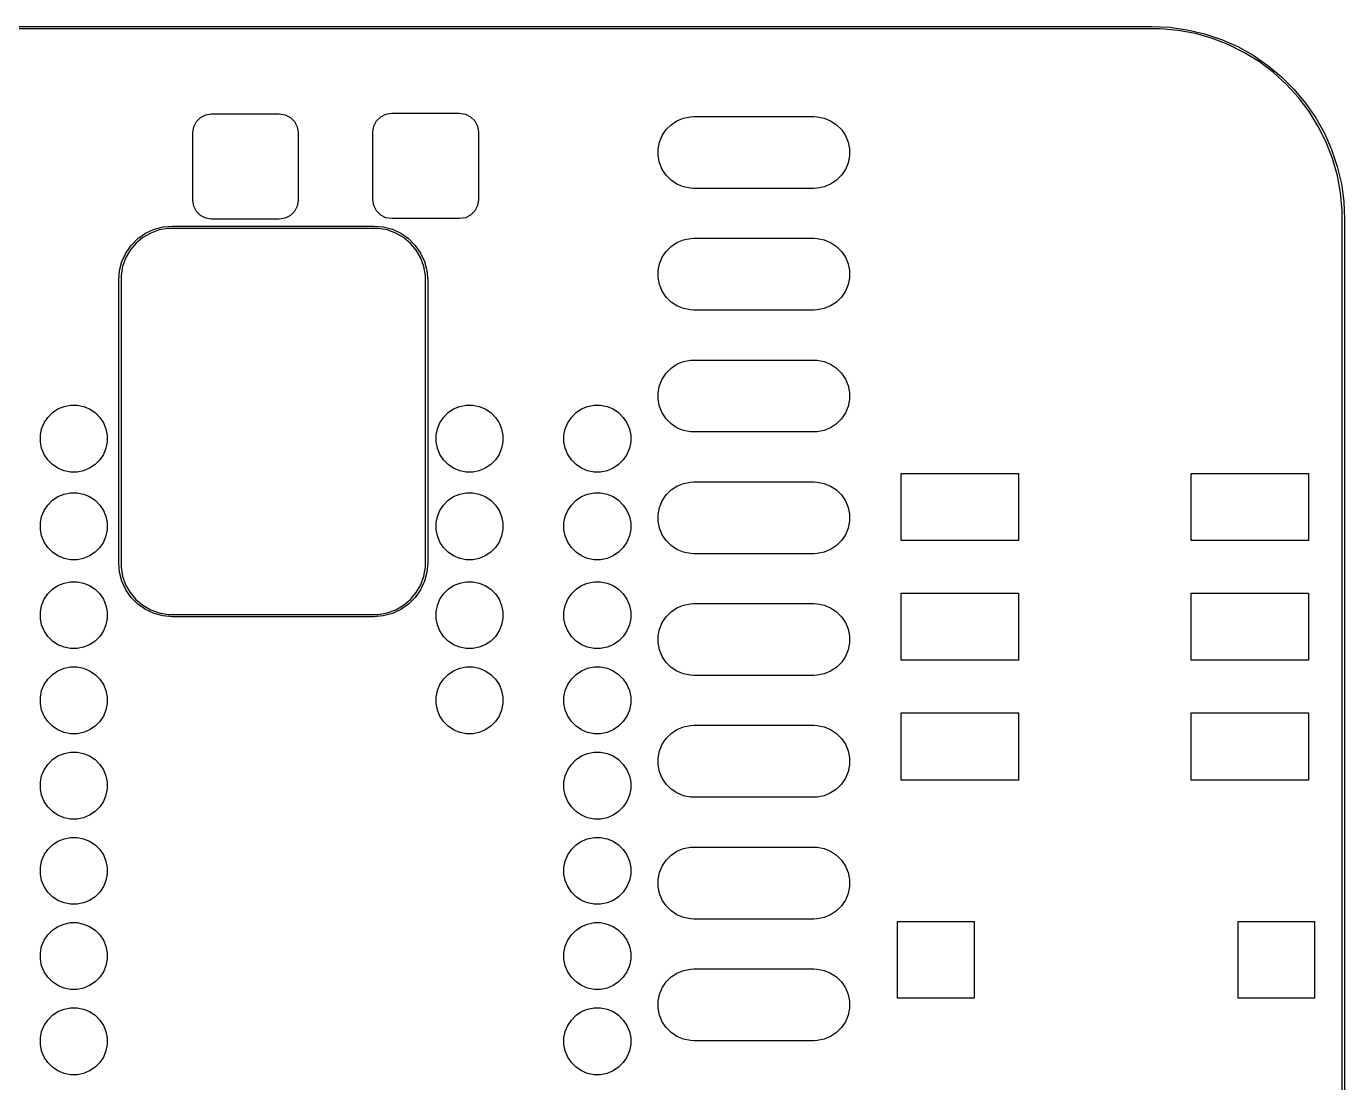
# Model space of a CAD drawing. Header units: inches. Extents: x 0.47 to 2.28, y -2.25 to -0.47.
# Drawn here: x 1.202 to 2.284, y -1.339 to -0.471 of the extents above; entities that cross this region are included whole.
import ezdxf

# ---------------------------------------------------------------- set-up
doc = ezdxf.new("R2010")
doc.units = ezdxf.units.IN
doc.header["$MEASUREMENT"] = 0
doc.layers.add('F.Paste', color=253, linetype='CONTINUOUS', true_color=0xb4a09a)

msp = doc.modelspace()

# ---------------------------------------------------------------- linework, layer by layer
at = {"layer": 'F.Paste', "linetype": 'CONTINUOUS'}
for p, q in [((0.6299, -0.4715), (2.126, -0.4715)), ((2.126, -0.4734), (0.6299, -0.4734)), ((2.126, -0.4715), (2.1406, -0.4721)), ((2.1332, -0.4734), (2.126, -0.4734)), ((2.1476, -0.4748), (2.1332, -0.4734)), ((2.1406, -0.4721), (2.1551, -0.4742)), ((2.1619, -0.4774), (2.1476, -0.4748)), ((2.1551, -0.4742), (2.1694, -0.4775)), ((2.1758, -0.4814), (2.1619, -0.4774)), ((2.1694, -0.4775), (2.1832, -0.4822)), ((2.1893, -0.4866), (2.1758, -0.4814)), ((2.1832, -0.4822), (2.1966, -0.4881)), ((2.2022, -0.4931), (2.1893, -0.4866)), ((2.1966, -0.4881), (2.2094, -0.4952)), ((2.2145, -0.5007), (2.2022, -0.4931)), ((2.2094, -0.4952), (2.2215, -0.5035)), ((2.2261, -0.5094), (2.2145, -0.5007)), ((2.2215, -0.5035), (2.2327, -0.5128)), ((2.2368, -0.5191), (2.2261, -0.5094)), ((2.2327, -0.5128), (2.2431, -0.5232)), ((2.2465, -0.5298), (2.2368, -0.5191)), ((2.2431, -0.5232), (2.2524, -0.5344)), ((2.2552, -0.5414), (2.2465, -0.5298)), ((2.2524, -0.5344), (2.2607, -0.5465)), ((1.3392, -0.5539), (1.3414, -0.5496)), ((1.3414, -0.5496), (1.3448, -0.5462)), ((1.3448, -0.5462), (1.3491, -0.544)), ((1.3491, -0.544), (1.3539, -0.5432)), ((1.3539, -0.5432), (1.4095, -0.5432)), ((1.4095, -0.5432), (1.4143, -0.544)), ((1.4143, -0.544), (1.4186, -0.5462)), ((1.4186, -0.5462), (1.4221, -0.5496)), ((1.4221, -0.5496), (1.4243, -0.5539)), ((1.4872, -0.5534), (1.4894, -0.5491)), ((1.4894, -0.5491), (1.4928, -0.5457)), ((1.4928, -0.5457), (1.4971, -0.5435)), ((1.4971, -0.5435), (1.5019, -0.5427)), ((1.5019, -0.5427), (1.5575, -0.5427)), ((1.5575, -0.5427), (1.5623, -0.5435)), ((1.5623, -0.5435), (1.5666, -0.5457)), ((1.5666, -0.5457), (1.5701, -0.5491)), ((1.5701, -0.5491), (1.5723, -0.5534)), ((1.7313, -0.5522), (1.7361, -0.549)), ((1.7361, -0.549), (1.7414, -0.5468)), ((1.7414, -0.5468), (1.7471, -0.5457)), ((1.7471, -0.5457), (1.75, -0.5455)), ((1.75, -0.5455), (1.8484, -0.5455)), ((1.8484, -0.5455), (1.8513, -0.5457)), ((1.8513, -0.5457), (1.857, -0.5468)), ((1.857, -0.5468), (1.8623, -0.549)), ((1.8623, -0.549), (1.8672, -0.5522)), ((2.2628, -0.5537), (2.2552, -0.5414)), ((2.2607, -0.5465), (2.2678, -0.5593)), ((1.3384, -0.5587), (1.3392, -0.5539)), ((1.3384, -0.6144), (1.3384, -0.5587)), ((1.4243, -0.5539), (1.425, -0.5587)), ((1.425, -0.5587), (1.425, -0.6144)), ((1.4864, -0.5582), (1.4872, -0.5534)), ((1.4864, -0.6139), (1.4864, -0.5582)), ((1.5723, -0.5534), (1.573, -0.5582)), ((1.573, -0.5582), (1.573, -0.6139)), ((1.7217, -0.5665), (1.724, -0.5611)), ((1.724, -0.5611), (1.7272, -0.5563)), ((1.7272, -0.5563), (1.7313, -0.5522)), ((1.8672, -0.5522), (1.8713, -0.5563)), ((1.8713, -0.5563), (1.8745, -0.5611)), ((1.8745, -0.5611), (1.8767, -0.5665)), ((2.2693, -0.5666), (2.2628, -0.5537)), ((2.2678, -0.5593), (2.2737, -0.5727)), ((1.7206, -0.5721), (1.7217, -0.5665)), ((1.7206, -0.5779), (1.7206, -0.5721)), ((1.8767, -0.5665), (1.8778, -0.5721)), ((1.8778, -0.5721), (1.8778, -0.5779)), ((2.2745, -0.5801), (2.2693, -0.5666)), ((2.2737, -0.5727), (2.2784, -0.5866)), ((1.7217, -0.5836), (1.7206, -0.5779)), ((1.724, -0.589), (1.7217, -0.5836)), ((1.8767, -0.5836), (1.8745, -0.589)), ((1.8778, -0.5779), (1.8767, -0.5836)), ((2.2785, -0.5941), (2.2745, -0.5801)), ((1.7272, -0.5938), (1.724, -0.589)), ((1.7313, -0.5979), (1.7272, -0.5938)), ((1.8713, -0.5938), (1.8672, -0.5979)), ((1.8745, -0.589), (1.8713, -0.5938)), ((2.2784, -0.5866), (2.2818, -0.6008)), ((2.2811, -0.6083), (2.2785, -0.5941)), ((1.7361, -0.6011), (1.7313, -0.5979)), ((1.7414, -0.6033), (1.7361, -0.6011)), ((1.7471, -0.6044), (1.7414, -0.6033)), ((1.75, -0.6046), (1.7471, -0.6044)), ((1.8484, -0.6046), (1.75, -0.6046)), ((1.8513, -0.6044), (1.8484, -0.6046)), ((1.857, -0.6033), (1.8513, -0.6044)), ((1.8623, -0.6011), (1.857, -0.6033)), ((1.8672, -0.5979), (1.8623, -0.6011)), ((2.2818, -0.6008), (2.2838, -0.6153)), ((1.3392, -0.6192), (1.3384, -0.6144)), ((1.425, -0.6144), (1.4243, -0.6192)), ((1.4872, -0.6187), (1.4864, -0.6139)), ((1.573, -0.6139), (1.5723, -0.6187)), ((2.2825, -0.6227), (2.2811, -0.6083)), ((2.2838, -0.6153), (2.2844, -0.6299)), ((1.3414, -0.6235), (1.3392, -0.6192)), ((1.3448, -0.6269), (1.3414, -0.6235)), ((1.3491, -0.6291), (1.3448, -0.6269)), ((1.4186, -0.6269), (1.4143, -0.6291)), ((1.4221, -0.6235), (1.4186, -0.6269)), ((1.4243, -0.6192), (1.4221, -0.6235)), ((1.4894, -0.623), (1.4872, -0.6187)), ((1.4928, -0.6264), (1.4894, -0.623)), ((1.4971, -0.6286), (1.4928, -0.6264)), ((1.5666, -0.6264), (1.5623, -0.6286)), ((1.5701, -0.623), (1.5666, -0.6264)), ((1.5723, -0.6187), (1.5701, -0.623)), ((2.2825, -0.6299), (2.2825, -0.6227)), ((1.2997, -0.6414), (1.3067, -0.6381)), ((1.3109, -0.6387), (1.3039, -0.6413)), ((1.3067, -0.6381), (1.3142, -0.6361)), ((1.3181, -0.6374), (1.3109, -0.6387)), ((1.3142, -0.6361), (1.3219, -0.6355)), ((1.3219, -0.6374), (1.3181, -0.6374)), ((1.3219, -0.6355), (1.4872, -0.6355)), ((1.4872, -0.6374), (1.3219, -0.6374)), ((1.3539, -0.6298), (1.3491, -0.6291)), ((1.4095, -0.6298), (1.3539, -0.6298)), ((1.4143, -0.6291), (1.4095, -0.6298)), ((1.4872, -0.6355), (1.4949, -0.6361)), ((1.4909, -0.6374), (1.4872, -0.6374)), ((1.4982, -0.6387), (1.4909, -0.6374)), ((1.4949, -0.6361), (1.5024, -0.6381)), ((1.5019, -0.6293), (1.4971, -0.6286)), ((1.5052, -0.6413), (1.4982, -0.6387)), ((1.5575, -0.6293), (1.5019, -0.6293)), ((1.5024, -0.6381), (1.5094, -0.6414)), ((1.5623, -0.6286), (1.5575, -0.6293)), ((2.2825, -2.0866), (2.2825, -0.6299)), ((2.2844, -0.6299), (2.2844, -2.0866)), ((1.2879, -0.6513), (1.2934, -0.6458)), ((1.2975, -0.645), (1.2918, -0.6497)), ((1.2934, -0.6458), (1.2997, -0.6414)), ((1.3039, -0.6413), (1.2975, -0.645)), ((1.5116, -0.645), (1.5052, -0.6413)), ((1.5094, -0.6414), (1.5157, -0.6458)), ((1.5172, -0.6497), (1.5116, -0.645)), ((1.5157, -0.6458), (1.5211, -0.6513)), ((1.7313, -0.6522), (1.7361, -0.649)), ((1.7361, -0.649), (1.7414, -0.6468)), ((1.7414, -0.6468), (1.7471, -0.6457)), ((1.7471, -0.6457), (1.75, -0.6455)), ((1.75, -0.6455), (1.8484, -0.6455)), ((1.8484, -0.6455), (1.8513, -0.6457)), ((1.8513, -0.6457), (1.857, -0.6468)), ((1.857, -0.6468), (1.8623, -0.649)), ((1.8623, -0.649), (1.8672, -0.6522)), ((1.2802, -0.6646), (1.2835, -0.6576)), ((1.287, -0.6554), (1.2833, -0.6618)), ((1.2835, -0.6576), (1.2879, -0.6513)), ((1.2918, -0.6497), (1.287, -0.6554)), ((1.522, -0.6554), (1.5172, -0.6497)), ((1.5211, -0.6513), (1.5256, -0.6576)), ((1.5257, -0.6618), (1.522, -0.6554)), ((1.5256, -0.6576), (1.5288, -0.6646)), ((1.724, -0.6611), (1.7272, -0.6563)), ((1.7272, -0.6563), (1.7313, -0.6522)), ((1.8672, -0.6522), (1.8713, -0.6563)), ((1.8713, -0.6563), (1.8745, -0.6611)), ((1.2782, -0.6721), (1.2802, -0.6646)), ((1.2808, -0.6688), (1.2795, -0.6761)), ((1.2833, -0.6618), (1.2808, -0.6688)), ((1.5282, -0.6688), (1.5257, -0.6618)), ((1.5295, -0.6761), (1.5282, -0.6688)), ((1.5288, -0.6646), (1.5308, -0.6721)), ((1.7206, -0.6721), (1.7217, -0.6665)), ((1.7217, -0.6665), (1.724, -0.6611)), ((1.8745, -0.6611), (1.8767, -0.6665)), ((1.8767, -0.6665), (1.8778, -0.6721)), ((1.2776, -0.6798), (1.2782, -0.6721)), ((1.2776, -0.912), (1.2776, -0.6798)), ((1.2795, -0.6761), (1.2795, -0.6798)), ((1.2795, -0.6798), (1.2795, -0.912)), ((1.5295, -0.6798), (1.5295, -0.6761)), ((1.5295, -0.912), (1.5295, -0.6798)), ((1.5308, -0.6721), (1.5315, -0.6798)), ((1.5315, -0.6798), (1.5315, -0.912)), ((1.7206, -0.6779), (1.7206, -0.6721)), ((1.7217, -0.6836), (1.7206, -0.6779)), ((1.8778, -0.6779), (1.8767, -0.6836)), ((1.8778, -0.6721), (1.8778, -0.6779)), ((1.724, -0.689), (1.7217, -0.6836)), ((1.7272, -0.6938), (1.724, -0.689)), ((1.8745, -0.689), (1.8713, -0.6938)), ((1.8767, -0.6836), (1.8745, -0.689)), ((1.7313, -0.6979), (1.7272, -0.6938)), ((1.7361, -0.7011), (1.7313, -0.6979)), ((1.7414, -0.7033), (1.7361, -0.7011)), ((1.7471, -0.7044), (1.7414, -0.7033)), ((1.857, -0.7033), (1.8513, -0.7044)), ((1.8623, -0.7011), (1.857, -0.7033)), ((1.8672, -0.6979), (1.8623, -0.7011)), ((1.8713, -0.6938), (1.8672, -0.6979)), ((1.75, -0.7046), (1.7471, -0.7044)), ((1.8484, -0.7046), (1.75, -0.7046)), ((1.8513, -0.7044), (1.8484, -0.7046)), ((1.7361, -0.749), (1.7414, -0.7468)), ((1.7414, -0.7468), (1.7471, -0.7457)), ((1.7471, -0.7457), (1.75, -0.7455)), ((1.75, -0.7455), (1.8484, -0.7455)), ((1.8484, -0.7455), (1.8513, -0.7457)), ((1.8513, -0.7457), (1.857, -0.7468)), ((1.857, -0.7468), (1.8623, -0.749)), ((1.724, -0.7611), (1.7272, -0.7563)), ((1.7272, -0.7563), (1.7313, -0.7522)), ((1.7313, -0.7522), (1.7361, -0.749)), ((1.8623, -0.749), (1.8672, -0.7522)), ((1.8672, -0.7522), (1.8713, -0.7563)), ((1.8713, -0.7563), (1.8745, -0.7611)), ((1.7206, -0.7721), (1.7217, -0.7665)), ((1.7217, -0.7665), (1.724, -0.7611)), ((1.8745, -0.7611), (1.8767, -0.7665)), ((1.8767, -0.7665), (1.8778, -0.7721)), ((1.7206, -0.7779), (1.7206, -0.7721)), ((1.7217, -0.7836), (1.7206, -0.7779)), ((1.8778, -0.7779), (1.8767, -0.7836)), ((1.8778, -0.7721), (1.8778, -0.7779)), ((1.2194, -0.7926), (1.2232, -0.7887)), ((1.2232, -0.7887), (1.2277, -0.7857)), ((1.2277, -0.7857), (1.2327, -0.7837)), ((1.2327, -0.7837), (1.238, -0.7826)), ((1.238, -0.7826), (1.2434, -0.7826)), ((1.2434, -0.7826), (1.2487, -0.7837)), ((1.2487, -0.7837), (1.2537, -0.7857)), ((1.2537, -0.7857), (1.2582, -0.7887)), ((1.2582, -0.7887), (1.262, -0.7926)), ((1.5444, -0.7926), (1.5482, -0.7887)), ((1.5482, -0.7887), (1.5527, -0.7857)), ((1.5527, -0.7857), (1.5577, -0.7837)), ((1.5577, -0.7837), (1.563, -0.7826)), ((1.563, -0.7826), (1.5684, -0.7826)), ((1.5684, -0.7826), (1.5737, -0.7837)), ((1.5737, -0.7837), (1.5787, -0.7857)), ((1.5787, -0.7857), (1.5832, -0.7887)), ((1.5832, -0.7887), (1.587, -0.7926)), ((1.6494, -0.7926), (1.6532, -0.7887)), ((1.6532, -0.7887), (1.6577, -0.7857)), ((1.6577, -0.7857), (1.6627, -0.7837)), ((1.6627, -0.7837), (1.668, -0.7826)), ((1.668, -0.7826), (1.6734, -0.7826)), ((1.6734, -0.7826), (1.6787, -0.7837)), ((1.6787, -0.7837), (1.6837, -0.7857)), ((1.6837, -0.7857), (1.6882, -0.7887)), ((1.6882, -0.7887), (1.692, -0.7926)), ((1.724, -0.789), (1.7217, -0.7836)), ((1.7272, -0.7938), (1.724, -0.789)), ((1.8745, -0.789), (1.8713, -0.7938)), ((1.8767, -0.7836), (1.8745, -0.789)), ((1.2143, -0.802), (1.2164, -0.797)), ((1.2164, -0.797), (1.2194, -0.7926)), ((1.262, -0.7926), (1.265, -0.797)), ((1.265, -0.797), (1.2671, -0.802)), ((1.5393, -0.802), (1.5414, -0.797)), ((1.5414, -0.797), (1.5444, -0.7926)), ((1.587, -0.7926), (1.59, -0.797)), ((1.59, -0.797), (1.5921, -0.802)), ((1.6443, -0.802), (1.6464, -0.797)), ((1.6464, -0.797), (1.6494, -0.7926)), ((1.692, -0.7926), (1.695, -0.797)), ((1.695, -0.797), (1.6971, -0.802)), ((1.7313, -0.7979), (1.7272, -0.7938)), ((1.7361, -0.8011), (1.7313, -0.7979)), ((1.7414, -0.8033), (1.7361, -0.8011)), ((1.8623, -0.8011), (1.857, -0.8033)), ((1.8672, -0.7979), (1.8623, -0.8011)), ((1.8713, -0.7938), (1.8672, -0.7979)), ((1.2133, -0.8073), (1.2143, -0.802)), ((1.2133, -0.8127), (1.2133, -0.8073)), ((1.2671, -0.802), (1.2681, -0.8073)), ((1.2681, -0.8073), (1.2681, -0.8127)), ((1.5383, -0.8073), (1.5393, -0.802)), ((1.5383, -0.8127), (1.5383, -0.8073)), ((1.5921, -0.802), (1.5931, -0.8073)), ((1.5931, -0.8073), (1.5931, -0.8127)), ((1.6433, -0.8073), (1.6443, -0.802)), ((1.6433, -0.8127), (1.6433, -0.8073)), ((1.6971, -0.802), (1.6981, -0.8073)), ((1.6981, -0.8073), (1.6981, -0.8127)), ((1.7471, -0.8044), (1.7414, -0.8033)), ((1.75, -0.8046), (1.7471, -0.8044)), ((1.8484, -0.8046), (1.75, -0.8046)), ((1.8513, -0.8044), (1.8484, -0.8046)), ((1.857, -0.8033), (1.8513, -0.8044)), ((1.2143, -0.818), (1.2133, -0.8127)), ((1.2164, -0.823), (1.2143, -0.818)), ((1.2671, -0.818), (1.265, -0.823)), ((1.2681, -0.8127), (1.2671, -0.818)), ((1.5393, -0.818), (1.5383, -0.8127)), ((1.5414, -0.823), (1.5393, -0.818)), ((1.5921, -0.818), (1.59, -0.823)), ((1.5931, -0.8127), (1.5921, -0.818)), ((1.6443, -0.818), (1.6433, -0.8127)), ((1.6464, -0.823), (1.6443, -0.818)), ((1.6971, -0.818), (1.695, -0.823)), ((1.6981, -0.8127), (1.6971, -0.818)), ((1.2194, -0.8275), (1.2164, -0.823)), ((1.2232, -0.8313), (1.2194, -0.8275)), ((1.2277, -0.8343), (1.2232, -0.8313)), ((1.2582, -0.8313), (1.2537, -0.8343)), ((1.262, -0.8275), (1.2582, -0.8313)), ((1.265, -0.823), (1.262, -0.8275)), ((1.5444, -0.8275), (1.5414, -0.823)), ((1.5482, -0.8313), (1.5444, -0.8275)), ((1.5527, -0.8343), (1.5482, -0.8313)), ((1.5832, -0.8313), (1.5787, -0.8343)), ((1.587, -0.8275), (1.5832, -0.8313)), ((1.59, -0.823), (1.587, -0.8275)), ((1.6494, -0.8275), (1.6464, -0.823)), ((1.6532, -0.8313), (1.6494, -0.8275)), ((1.6577, -0.8343), (1.6532, -0.8313)), ((1.6882, -0.8313), (1.6837, -0.8343)), ((1.692, -0.8275), (1.6882, -0.8313)), ((1.695, -0.823), (1.692, -0.8275)), ((1.2327, -0.8364), (1.2277, -0.8343)), ((1.238, -0.8375), (1.2327, -0.8364)), ((1.2434, -0.8375), (1.238, -0.8375)), ((1.2487, -0.8364), (1.2434, -0.8375)), ((1.2537, -0.8343), (1.2487, -0.8364)), ((1.5577, -0.8364), (1.5527, -0.8343)), ((1.563, -0.8375), (1.5577, -0.8364)), ((1.5684, -0.8375), (1.563, -0.8375)), ((1.5737, -0.8364), (1.5684, -0.8375)), ((1.5787, -0.8343), (1.5737, -0.8364)), ((1.6627, -0.8364), (1.6577, -0.8343)), ((1.668, -0.8375), (1.6627, -0.8364)), ((1.6734, -0.8375), (1.668, -0.8375)), ((1.6787, -0.8364), (1.6734, -0.8375)), ((1.6837, -0.8343), (1.6787, -0.8364)), ((1.9203, -0.8937), (1.9203, -0.8386)), ((1.9203, -0.8386), (2.0167, -0.8386)), ((2.0167, -0.8386), (2.0167, -0.8937)), ((2.1585, -0.8937), (2.1585, -0.8386)), ((2.1585, -0.8386), (2.2549, -0.8386)), ((2.2549, -0.8386), (2.2549, -0.8937)), ((1.2327, -0.8557), (1.238, -0.8546)), ((1.238, -0.8546), (1.2434, -0.8546)), ((1.2434, -0.8546), (1.2487, -0.8557)), ((1.5577, -0.8557), (1.563, -0.8546)), ((1.563, -0.8546), (1.5684, -0.8546)), ((1.5684, -0.8546), (1.5737, -0.8557)), ((1.6627, -0.8557), (1.668, -0.8546)), ((1.668, -0.8546), (1.6734, -0.8546)), ((1.6734, -0.8546), (1.6787, -0.8557)), ((1.7272, -0.8563), (1.7313, -0.8522)), ((1.7313, -0.8522), (1.7361, -0.849)), ((1.7361, -0.849), (1.7414, -0.8468)), ((1.7414, -0.8468), (1.7471, -0.8457)), ((1.7471, -0.8457), (1.75, -0.8455)), ((1.75, -0.8455), (1.8484, -0.8455)), ((1.8484, -0.8455), (1.8513, -0.8457)), ((1.8513, -0.8457), (1.857, -0.8468)), ((1.857, -0.8468), (1.8623, -0.849)), ((1.8623, -0.849), (1.8672, -0.8522)), ((1.8672, -0.8522), (1.8713, -0.8563)), ((1.2164, -0.869), (1.2194, -0.8646)), ((1.2194, -0.8646), (1.2232, -0.8607)), ((1.2232, -0.8607), (1.2277, -0.8577)), ((1.2277, -0.8577), (1.2327, -0.8557)), ((1.2487, -0.8557), (1.2537, -0.8577)), ((1.2537, -0.8577), (1.2582, -0.8607)), ((1.2582, -0.8607), (1.262, -0.8646)), ((1.262, -0.8646), (1.265, -0.869)), ((1.5414, -0.869), (1.5444, -0.8646)), ((1.5444, -0.8646), (1.5482, -0.8607)), ((1.5482, -0.8607), (1.5527, -0.8577)), ((1.5527, -0.8577), (1.5577, -0.8557)), ((1.5737, -0.8557), (1.5787, -0.8577)), ((1.5787, -0.8577), (1.5832, -0.8607)), ((1.5832, -0.8607), (1.587, -0.8646)), ((1.587, -0.8646), (1.59, -0.869)), ((1.6464, -0.869), (1.6494, -0.8646)), ((1.6494, -0.8646), (1.6532, -0.8607)), ((1.6532, -0.8607), (1.6577, -0.8577)), ((1.6577, -0.8577), (1.6627, -0.8557)), ((1.6787, -0.8557), (1.6837, -0.8577)), ((1.6837, -0.8577), (1.6882, -0.8607)), ((1.6882, -0.8607), (1.692, -0.8646)), ((1.692, -0.8646), (1.695, -0.869)), ((1.7217, -0.8665), (1.724, -0.8611)), ((1.724, -0.8611), (1.7272, -0.8563)), ((1.8713, -0.8563), (1.8745, -0.8611)), ((1.8745, -0.8611), (1.8767, -0.8665)), ((1.2133, -0.8793), (1.2143, -0.874)), ((1.2143, -0.874), (1.2164, -0.869)), ((1.265, -0.869), (1.2671, -0.874)), ((1.2671, -0.874), (1.2681, -0.8793)), ((1.5383, -0.8793), (1.5393, -0.874)), ((1.5393, -0.874), (1.5414, -0.869)), ((1.59, -0.869), (1.5921, -0.874)), ((1.5921, -0.874), (1.5931, -0.8793)), ((1.6433, -0.8793), (1.6443, -0.874)), ((1.6443, -0.874), (1.6464, -0.869)), ((1.695, -0.869), (1.6971, -0.874)), ((1.6971, -0.874), (1.6981, -0.8793)), ((1.7206, -0.8721), (1.7217, -0.8665)), ((1.7206, -0.8779), (1.7206, -0.8721)), ((1.8767, -0.8665), (1.8778, -0.8721)), ((1.8778, -0.8721), (1.8778, -0.8779)), ((1.2133, -0.8847), (1.2133, -0.8793)), ((1.2143, -0.89), (1.2133, -0.8847)), ((1.2681, -0.8847), (1.2671, -0.89)), ((1.2681, -0.8793), (1.2681, -0.8847)), ((1.5383, -0.8847), (1.5383, -0.8793)), ((1.5393, -0.89), (1.5383, -0.8847)), ((1.5931, -0.8847), (1.5921, -0.89)), ((1.5931, -0.8793), (1.5931, -0.8847)), ((1.6433, -0.8847), (1.6433, -0.8793)), ((1.6443, -0.89), (1.6433, -0.8847)), ((1.6981, -0.8847), (1.6971, -0.89)), ((1.6981, -0.8793), (1.6981, -0.8847)), ((1.7217, -0.8836), (1.7206, -0.8779)), ((1.724, -0.889), (1.7217, -0.8836)), ((1.8767, -0.8836), (1.8745, -0.889)), ((1.8778, -0.8779), (1.8767, -0.8836)), ((1.2164, -0.895), (1.2143, -0.89)), ((1.2194, -0.8995), (1.2164, -0.895)), ((1.265, -0.895), (1.262, -0.8995)), ((1.2671, -0.89), (1.265, -0.895)), ((1.5414, -0.895), (1.5393, -0.89)), ((1.5444, -0.8995), (1.5414, -0.895)), ((1.59, -0.895), (1.587, -0.8995)), ((1.5921, -0.89), (1.59, -0.895)), ((1.6464, -0.895), (1.6443, -0.89)), ((1.6494, -0.8995), (1.6464, -0.895)), ((1.695, -0.895), (1.692, -0.8995)), ((1.6971, -0.89), (1.695, -0.895)), ((1.7272, -0.8938), (1.724, -0.889)), ((1.7313, -0.8979), (1.7272, -0.8938)), ((1.7361, -0.9011), (1.7313, -0.8979)), ((1.8672, -0.8979), (1.8623, -0.9011)), ((1.8713, -0.8938), (1.8672, -0.8979)), ((1.8745, -0.889), (1.8713, -0.8938)), ((2.0167, -0.8937), (1.9203, -0.8937)), ((2.2549, -0.8937), (2.1585, -0.8937)), ((1.2232, -0.9033), (1.2194, -0.8995)), ((1.2277, -0.9063), (1.2232, -0.9033)), ((1.2327, -0.9084), (1.2277, -0.9063)), ((1.238, -0.9095), (1.2327, -0.9084)), ((1.2487, -0.9084), (1.2434, -0.9095)), ((1.2537, -0.9063), (1.2487, -0.9084)), ((1.2582, -0.9033), (1.2537, -0.9063)), ((1.262, -0.8995), (1.2582, -0.9033)), ((1.5482, -0.9033), (1.5444, -0.8995)), ((1.5527, -0.9063), (1.5482, -0.9033)), ((1.5577, -0.9084), (1.5527, -0.9063)), ((1.563, -0.9095), (1.5577, -0.9084)), ((1.5737, -0.9084), (1.5684, -0.9095)), ((1.5787, -0.9063), (1.5737, -0.9084)), ((1.5832, -0.9033), (1.5787, -0.9063)), ((1.587, -0.8995), (1.5832, -0.9033)), ((1.6532, -0.9033), (1.6494, -0.8995)), ((1.6577, -0.9063), (1.6532, -0.9033)), ((1.6627, -0.9084), (1.6577, -0.9063)), ((1.668, -0.9095), (1.6627, -0.9084)), ((1.6787, -0.9084), (1.6734, -0.9095)), ((1.6837, -0.9063), (1.6787, -0.9084)), ((1.6882, -0.9033), (1.6837, -0.9063)), ((1.692, -0.8995), (1.6882, -0.9033)), ((1.7414, -0.9033), (1.7361, -0.9011)), ((1.7471, -0.9044), (1.7414, -0.9033)), ((1.75, -0.9046), (1.7471, -0.9044)), ((1.8484, -0.9046), (1.75, -0.9046)), ((1.8513, -0.9044), (1.8484, -0.9046)), ((1.857, -0.9033), (1.8513, -0.9044)), ((1.8623, -0.9011), (1.857, -0.9033)), ((1.2434, -0.9095), (1.238, -0.9095)), ((1.2782, -0.9197), (1.2776, -0.912)), ((1.2802, -0.9272), (1.2782, -0.9197)), ((1.2795, -0.912), (1.2795, -0.9157)), ((1.2795, -0.9157), (1.2808, -0.923)), ((1.5282, -0.923), (1.5295, -0.9157)), ((1.5308, -0.9197), (1.5288, -0.9272)), ((1.5295, -0.9157), (1.5295, -0.912)), ((1.5315, -0.912), (1.5308, -0.9197)), ((1.5684, -0.9095), (1.563, -0.9095)), ((1.6734, -0.9095), (1.668, -0.9095)), ((1.2232, -0.9337), (1.2277, -0.9307)), ((1.2277, -0.9307), (1.2327, -0.9287)), ((1.2327, -0.9287), (1.238, -0.9276)), ((1.238, -0.9276), (1.2434, -0.9276)), ((1.2434, -0.9276), (1.2487, -0.9287)), ((1.2487, -0.9287), (1.2537, -0.9307)), ((1.2537, -0.9307), (1.2582, -0.9337)), ((1.2835, -0.9342), (1.2802, -0.9272)), ((1.2808, -0.923), (1.2833, -0.93)), ((1.2833, -0.93), (1.287, -0.9364)), ((1.522, -0.9364), (1.5257, -0.93)), ((1.5288, -0.9272), (1.5256, -0.9342)), ((1.5257, -0.93), (1.5282, -0.923)), ((1.5482, -0.9337), (1.5527, -0.9307)), ((1.5527, -0.9307), (1.5577, -0.9287)), ((1.5577, -0.9287), (1.563, -0.9276)), ((1.563, -0.9276), (1.5684, -0.9276)), ((1.5684, -0.9276), (1.5737, -0.9287)), ((1.5737, -0.9287), (1.5787, -0.9307)), ((1.5787, -0.9307), (1.5832, -0.9337)), ((1.6532, -0.9337), (1.6577, -0.9307)), ((1.6577, -0.9307), (1.6627, -0.9287)), ((1.6627, -0.9287), (1.668, -0.9276)), ((1.668, -0.9276), (1.6734, -0.9276)), ((1.6734, -0.9276), (1.6787, -0.9287)), ((1.6787, -0.9287), (1.6837, -0.9307)), ((1.6837, -0.9307), (1.6882, -0.9337)), ((1.2164, -0.942), (1.2194, -0.9376)), ((1.2194, -0.9376), (1.2232, -0.9337)), ((1.2582, -0.9337), (1.262, -0.9376)), ((1.262, -0.9376), (1.265, -0.942)), ((1.2879, -0.9405), (1.2835, -0.9342)), ((1.287, -0.9364), (1.2918, -0.9421)), ((1.2934, -0.946), (1.2879, -0.9405)), ((1.5211, -0.9405), (1.5157, -0.946)), ((1.5172, -0.9421), (1.522, -0.9364)), ((1.5256, -0.9342), (1.5211, -0.9405)), ((1.5414, -0.942), (1.5444, -0.9376)), ((1.5444, -0.9376), (1.5482, -0.9337)), ((1.5832, -0.9337), (1.587, -0.9376)), ((1.587, -0.9376), (1.59, -0.942)), ((1.6464, -0.942), (1.6494, -0.9376)), ((1.6494, -0.9376), (1.6532, -0.9337)), ((1.6882, -0.9337), (1.692, -0.9376)), ((1.692, -0.9376), (1.695, -0.942)), ((1.9203, -0.9921), (1.9203, -0.937)), ((1.9203, -0.937), (2.0167, -0.937)), ((2.0167, -0.937), (2.0167, -0.9921)), ((2.1585, -0.9921), (2.1585, -0.937)), ((2.1585, -0.937), (2.2549, -0.937)), ((2.2549, -0.937), (2.2549, -0.9921)), ((1.2133, -0.9523), (1.2143, -0.947)), ((1.2133, -0.9577), (1.2133, -0.9523)), ((1.2143, -0.947), (1.2164, -0.942)), ((1.265, -0.942), (1.2671, -0.947)), ((1.2671, -0.947), (1.2681, -0.9523)), ((1.2681, -0.9523), (1.2681, -0.9577)), ((1.2918, -0.9421), (1.2975, -0.9468)), ((1.2997, -0.9504), (1.2934, -0.946)), ((1.2975, -0.9468), (1.3039, -0.9506)), ((1.3067, -0.9537), (1.2997, -0.9504)), ((1.3039, -0.9506), (1.3109, -0.9531)), ((1.4982, -0.9531), (1.5052, -0.9506)), ((1.5094, -0.9504), (1.5024, -0.9537)), ((1.5052, -0.9506), (1.5116, -0.9468)), ((1.5157, -0.946), (1.5094, -0.9504)), ((1.5116, -0.9468), (1.5172, -0.9421)), ((1.5383, -0.9523), (1.5393, -0.947)), ((1.5383, -0.9577), (1.5383, -0.9523)), ((1.5393, -0.947), (1.5414, -0.942)), ((1.59, -0.942), (1.5921, -0.947)), ((1.5921, -0.947), (1.5931, -0.9523)), ((1.5931, -0.9523), (1.5931, -0.9577)), ((1.6433, -0.9523), (1.6443, -0.947)), ((1.6433, -0.9577), (1.6433, -0.9523)), ((1.6443, -0.947), (1.6464, -0.942)), ((1.695, -0.942), (1.6971, -0.947)), ((1.6971, -0.947), (1.6981, -0.9523)), ((1.6981, -0.9523), (1.6981, -0.9577)), ((1.7272, -0.9563), (1.7313, -0.9522)), ((1.7313, -0.9522), (1.7361, -0.949)), ((1.7361, -0.949), (1.7414, -0.9468)), ((1.7414, -0.9468), (1.7471, -0.9457)), ((1.7471, -0.9457), (1.75, -0.9455)), ((1.75, -0.9455), (1.8484, -0.9455)), ((1.8484, -0.9455), (1.8513, -0.9457)), ((1.8513, -0.9457), (1.857, -0.9468)), ((1.857, -0.9468), (1.8623, -0.949)), ((1.8623, -0.949), (1.8672, -0.9522)), ((1.8672, -0.9522), (1.8713, -0.9563)), ((1.2143, -0.963), (1.2133, -0.9577)), ((1.2164, -0.968), (1.2143, -0.963)), ((1.2671, -0.963), (1.265, -0.968)), ((1.2681, -0.9577), (1.2671, -0.963)), ((1.3142, -0.9557), (1.3067, -0.9537)), ((1.3109, -0.9531), (1.3181, -0.9544)), ((1.3219, -0.9563), (1.3142, -0.9557)), ((1.3181, -0.9544), (1.3219, -0.9544)), ((1.3219, -0.9544), (1.4872, -0.9544)), ((1.4872, -0.9563), (1.3219, -0.9563)), ((1.4872, -0.9544), (1.4909, -0.9544)), ((1.4949, -0.9557), (1.4872, -0.9563)), ((1.4909, -0.9544), (1.4982, -0.9531)), ((1.5024, -0.9537), (1.4949, -0.9557)), ((1.5393, -0.963), (1.5383, -0.9577)), ((1.5414, -0.968), (1.5393, -0.963)), ((1.5921, -0.963), (1.59, -0.968)), ((1.5931, -0.9577), (1.5921, -0.963)), ((1.6443, -0.963), (1.6433, -0.9577)), ((1.6464, -0.968), (1.6443, -0.963)), ((1.6971, -0.963), (1.695, -0.968)), ((1.6981, -0.9577), (1.6971, -0.963)), ((1.7217, -0.9665), (1.724, -0.9611)), ((1.724, -0.9611), (1.7272, -0.9563)), ((1.8713, -0.9563), (1.8745, -0.9611)), ((1.8745, -0.9611), (1.8767, -0.9665)), ((1.2194, -0.9725), (1.2164, -0.968)), ((1.2232, -0.9763), (1.2194, -0.9725)), ((1.262, -0.9725), (1.2582, -0.9763)), ((1.265, -0.968), (1.262, -0.9725)), ((1.5444, -0.9725), (1.5414, -0.968)), ((1.5482, -0.9763), (1.5444, -0.9725)), ((1.587, -0.9725), (1.5832, -0.9763)), ((1.59, -0.968), (1.587, -0.9725)), ((1.6494, -0.9725), (1.6464, -0.968)), ((1.6532, -0.9763), (1.6494, -0.9725)), ((1.692, -0.9725), (1.6882, -0.9763)), ((1.695, -0.968), (1.692, -0.9725)), ((1.7206, -0.9721), (1.7217, -0.9665)), ((1.7206, -0.9779), (1.7206, -0.9721)), ((1.8767, -0.9665), (1.8778, -0.9721)), ((1.8778, -0.9721), (1.8778, -0.9779)), ((1.2277, -0.9793), (1.2232, -0.9763)), ((1.2327, -0.9814), (1.2277, -0.9793)), ((1.238, -0.9825), (1.2327, -0.9814)), ((1.2434, -0.9825), (1.238, -0.9825)), ((1.2487, -0.9814), (1.2434, -0.9825)), ((1.2537, -0.9793), (1.2487, -0.9814)), ((1.2582, -0.9763), (1.2537, -0.9793)), ((1.5527, -0.9793), (1.5482, -0.9763)), ((1.5577, -0.9814), (1.5527, -0.9793)), ((1.563, -0.9825), (1.5577, -0.9814)), ((1.5684, -0.9825), (1.563, -0.9825)), ((1.5737, -0.9814), (1.5684, -0.9825)), ((1.5787, -0.9793), (1.5737, -0.9814)), ((1.5832, -0.9763), (1.5787, -0.9793)), ((1.6577, -0.9793), (1.6532, -0.9763)), ((1.6627, -0.9814), (1.6577, -0.9793)), ((1.668, -0.9825), (1.6627, -0.9814)), ((1.6734, -0.9825), (1.668, -0.9825)), ((1.6787, -0.9814), (1.6734, -0.9825)), ((1.6837, -0.9793), (1.6787, -0.9814)), ((1.6882, -0.9763), (1.6837, -0.9793)), ((1.7217, -0.9836), (1.7206, -0.9779)), ((1.724, -0.989), (1.7217, -0.9836)), ((1.8767, -0.9836), (1.8745, -0.989)), ((1.8778, -0.9779), (1.8767, -0.9836)), ((1.7272, -0.9938), (1.724, -0.989)), ((1.7313, -0.9979), (1.7272, -0.9938)), ((1.8713, -0.9938), (1.8672, -0.9979)), ((1.8745, -0.989), (1.8713, -0.9938)), ((2.0167, -0.9921), (1.9203, -0.9921)), ((2.2549, -0.9921), (2.1585, -0.9921)), ((1.2194, -1.0076), (1.2232, -1.0037)), ((1.2232, -1.0037), (1.2277, -1.0007)), ((1.2277, -1.0007), (1.2327, -0.9987)), ((1.2327, -0.9987), (1.238, -0.9976)), ((1.238, -0.9976), (1.2434, -0.9976)), ((1.2434, -0.9976), (1.2487, -0.9987)), ((1.2487, -0.9987), (1.2537, -1.0007)), ((1.2537, -1.0007), (1.2582, -1.0037)), ((1.2582, -1.0037), (1.262, -1.0076)), ((1.5444, -1.0076), (1.5482, -1.0037)), ((1.5482, -1.0037), (1.5527, -1.0007)), ((1.5527, -1.0007), (1.5577, -0.9987)), ((1.5577, -0.9987), (1.563, -0.9976)), ((1.563, -0.9976), (1.5684, -0.9976)), ((1.5684, -0.9976), (1.5737, -0.9987)), ((1.5737, -0.9987), (1.5787, -1.0007)), ((1.5787, -1.0007), (1.5832, -1.0037)), ((1.5832, -1.0037), (1.587, -1.0076)), ((1.6494, -1.0076), (1.6532, -1.0037)), ((1.6532, -1.0037), (1.6577, -1.0007)), ((1.6577, -1.0007), (1.6627, -0.9987)), ((1.6627, -0.9987), (1.668, -0.9976)), ((1.668, -0.9976), (1.6734, -0.9976)), ((1.6734, -0.9976), (1.6787, -0.9987)), ((1.6787, -0.9987), (1.6837, -1.0007)), ((1.6837, -1.0007), (1.6882, -1.0037)), ((1.6882, -1.0037), (1.692, -1.0076)), ((1.7361, -1.0011), (1.7313, -0.9979)), ((1.7414, -1.0033), (1.7361, -1.0011)), ((1.7471, -1.0044), (1.7414, -1.0033)), ((1.75, -1.0046), (1.7471, -1.0044)), ((1.8484, -1.0046), (1.75, -1.0046)), ((1.8513, -1.0044), (1.8484, -1.0046)), ((1.857, -1.0033), (1.8513, -1.0044)), ((1.8623, -1.0011), (1.857, -1.0033)), ((1.8672, -0.9979), (1.8623, -1.0011)), ((1.2133, -1.0223), (1.2143, -1.017)), ((1.2143, -1.017), (1.2164, -1.012)), ((1.2164, -1.012), (1.2194, -1.0076)), ((1.262, -1.0076), (1.265, -1.012)), ((1.265, -1.012), (1.2671, -1.017)), ((1.2671, -1.017), (1.2681, -1.0223)), ((1.5383, -1.0223), (1.5393, -1.017)), ((1.5393, -1.017), (1.5414, -1.012)), ((1.5414, -1.012), (1.5444, -1.0076)), ((1.587, -1.0076), (1.59, -1.012)), ((1.59, -1.012), (1.5921, -1.017)), ((1.5921, -1.017), (1.5931, -1.0223)), ((1.6433, -1.0223), (1.6443, -1.017)), ((1.6443, -1.017), (1.6464, -1.012)), ((1.6464, -1.012), (1.6494, -1.0076)), ((1.692, -1.0076), (1.695, -1.012)), ((1.695, -1.012), (1.6971, -1.017)), ((1.6971, -1.017), (1.6981, -1.0223)), ((1.2133, -1.0277), (1.2133, -1.0223)), ((1.2143, -1.033), (1.2133, -1.0277)), ((1.2681, -1.0277), (1.2671, -1.033)), ((1.2681, -1.0223), (1.2681, -1.0277)), ((1.5383, -1.0277), (1.5383, -1.0223)), ((1.5393, -1.033), (1.5383, -1.0277)), ((1.5931, -1.0277), (1.5921, -1.033)), ((1.5931, -1.0223), (1.5931, -1.0277)), ((1.6433, -1.0277), (1.6433, -1.0223)), ((1.6443, -1.033), (1.6433, -1.0277)), ((1.6981, -1.0277), (1.6971, -1.033)), ((1.6981, -1.0223), (1.6981, -1.0277)), ((1.2164, -1.038), (1.2143, -1.033)), ((1.2194, -1.0425), (1.2164, -1.038)), ((1.265, -1.038), (1.262, -1.0425)), ((1.2671, -1.033), (1.265, -1.038)), ((1.5414, -1.038), (1.5393, -1.033)), ((1.5444, -1.0425), (1.5414, -1.038)), ((1.59, -1.038), (1.587, -1.0425)), ((1.5921, -1.033), (1.59, -1.038)), ((1.6464, -1.038), (1.6443, -1.033)), ((1.6494, -1.0425), (1.6464, -1.038)), ((1.695, -1.038), (1.692, -1.0425)), ((1.6971, -1.033), (1.695, -1.038)), ((1.9203, -1.0906), (1.9203, -1.0354)), ((1.9203, -1.0354), (2.0167, -1.0354)), ((2.0167, -1.0354), (2.0167, -1.0906)), ((2.1585, -1.0906), (2.1585, -1.0354)), ((2.1585, -1.0354), (2.2549, -1.0354)), ((2.2549, -1.0354), (2.2549, -1.0906)), ((1.2232, -1.0463), (1.2194, -1.0425)), ((1.2277, -1.0493), (1.2232, -1.0463)), ((1.2327, -1.0514), (1.2277, -1.0493)), ((1.2537, -1.0493), (1.2487, -1.0514)), ((1.2582, -1.0463), (1.2537, -1.0493)), ((1.262, -1.0425), (1.2582, -1.0463)), ((1.5482, -1.0463), (1.5444, -1.0425)), ((1.5527, -1.0493), (1.5482, -1.0463)), ((1.5577, -1.0514), (1.5527, -1.0493)), ((1.5787, -1.0493), (1.5737, -1.0514)), ((1.5832, -1.0463), (1.5787, -1.0493)), ((1.587, -1.0425), (1.5832, -1.0463)), ((1.6532, -1.0463), (1.6494, -1.0425)), ((1.6577, -1.0493), (1.6532, -1.0463)), ((1.6627, -1.0514), (1.6577, -1.0493)), ((1.6837, -1.0493), (1.6787, -1.0514)), ((1.6882, -1.0463), (1.6837, -1.0493)), ((1.692, -1.0425), (1.6882, -1.0463)), ((1.7313, -1.0522), (1.7361, -1.049)), ((1.7361, -1.049), (1.7414, -1.0468)), ((1.7414, -1.0468), (1.7471, -1.0457)), ((1.7471, -1.0457), (1.75, -1.0455)), ((1.75, -1.0455), (1.8484, -1.0455)), ((1.8484, -1.0455), (1.8513, -1.0457)), ((1.8513, -1.0457), (1.857, -1.0468)), ((1.857, -1.0468), (1.8623, -1.049)), ((1.8623, -1.049), (1.8672, -1.0522)), ((1.238, -1.0525), (1.2327, -1.0514)), ((1.2434, -1.0525), (1.238, -1.0525)), ((1.2487, -1.0514), (1.2434, -1.0525)), ((1.563, -1.0525), (1.5577, -1.0514)), ((1.5684, -1.0525), (1.563, -1.0525)), ((1.5737, -1.0514), (1.5684, -1.0525)), ((1.668, -1.0525), (1.6627, -1.0514)), ((1.6734, -1.0525), (1.668, -1.0525)), ((1.6787, -1.0514), (1.6734, -1.0525)), ((1.724, -1.0611), (1.7272, -1.0563)), ((1.7272, -1.0563), (1.7313, -1.0522)), ((1.8672, -1.0522), (1.8713, -1.0563)), ((1.8713, -1.0563), (1.8745, -1.0611)), ((1.2232, -1.0737), (1.2277, -1.0707)), ((1.2277, -1.0707), (1.2327, -1.0687)), ((1.2327, -1.0687), (1.238, -1.0676)), ((1.238, -1.0676), (1.2434, -1.0676)), ((1.2434, -1.0676), (1.2487, -1.0687)), ((1.2487, -1.0687), (1.2537, -1.0707)), ((1.2537, -1.0707), (1.2582, -1.0737)), ((1.6532, -1.0737), (1.6577, -1.0707)), ((1.6577, -1.0707), (1.6627, -1.0687)), ((1.6627, -1.0687), (1.668, -1.0676)), ((1.668, -1.0676), (1.6734, -1.0676)), ((1.6734, -1.0676), (1.6787, -1.0687)), ((1.6787, -1.0687), (1.6837, -1.0707)), ((1.6837, -1.0707), (1.6882, -1.0737)), ((1.7206, -1.0721), (1.7217, -1.0665)), ((1.7217, -1.0665), (1.724, -1.0611)), ((1.8745, -1.0611), (1.8767, -1.0665)), ((1.8767, -1.0665), (1.8778, -1.0721)), ((1.2143, -1.087), (1.2164, -1.082)), ((1.2164, -1.082), (1.2194, -1.0776)), ((1.2194, -1.0776), (1.2232, -1.0737)), ((1.2582, -1.0737), (1.262, -1.0776)), ((1.262, -1.0776), (1.265, -1.082)), ((1.265, -1.082), (1.2671, -1.087)), ((1.6443, -1.087), (1.6464, -1.082)), ((1.6464, -1.082), (1.6494, -1.0776)), ((1.6494, -1.0776), (1.6532, -1.0737)), ((1.6882, -1.0737), (1.692, -1.0776)), ((1.692, -1.0776), (1.695, -1.082)), ((1.695, -1.082), (1.6971, -1.087)), ((1.7206, -1.0779), (1.7206, -1.0721)), ((1.7217, -1.0836), (1.7206, -1.0779)), ((1.8778, -1.0779), (1.8767, -1.0836)), ((1.8778, -1.0721), (1.8778, -1.0779)), ((1.2133, -1.0923), (1.2143, -1.087)), ((1.2133, -1.0977), (1.2133, -1.0923)), ((1.2671, -1.087), (1.2681, -1.0923)), ((1.2681, -1.0923), (1.2681, -1.0977)), ((1.6433, -1.0923), (1.6443, -1.087)), ((1.6433, -1.0977), (1.6433, -1.0923)), ((1.6971, -1.087), (1.6981, -1.0923)), ((1.6981, -1.0923), (1.6981, -1.0977)), ((1.724, -1.089), (1.7217, -1.0836)), ((1.7272, -1.0938), (1.724, -1.089)), ((1.8745, -1.089), (1.8713, -1.0938)), ((1.8767, -1.0836), (1.8745, -1.089)), ((2.0167, -1.0906), (1.9203, -1.0906)), ((2.2549, -1.0906), (2.1585, -1.0906)), ((1.2143, -1.103), (1.2133, -1.0977)), ((1.2164, -1.108), (1.2143, -1.103)), ((1.2671, -1.103), (1.265, -1.108)), ((1.2681, -1.0977), (1.2671, -1.103)), ((1.6443, -1.103), (1.6433, -1.0977)), ((1.6464, -1.108), (1.6443, -1.103)), ((1.6971, -1.103), (1.695, -1.108)), ((1.6981, -1.0977), (1.6971, -1.103)), ((1.7313, -1.0979), (1.7272, -1.0938)), ((1.7361, -1.1011), (1.7313, -1.0979)), ((1.7414, -1.1033), (1.7361, -1.1011)), ((1.7471, -1.1044), (1.7414, -1.1033)), ((1.857, -1.1033), (1.8513, -1.1044)), ((1.8623, -1.1011), (1.857, -1.1033)), ((1.8672, -1.0979), (1.8623, -1.1011)), ((1.8713, -1.0938), (1.8672, -1.0979)), ((1.2194, -1.1125), (1.2164, -1.108)), ((1.2232, -1.1163), (1.2194, -1.1125)), ((1.262, -1.1125), (1.2582, -1.1163)), ((1.265, -1.108), (1.262, -1.1125)), ((1.6494, -1.1125), (1.6464, -1.108)), ((1.6532, -1.1163), (1.6494, -1.1125)), ((1.692, -1.1125), (1.6882, -1.1163)), ((1.695, -1.108), (1.692, -1.1125)), ((1.75, -1.1046), (1.7471, -1.1044)), ((1.8484, -1.1046), (1.75, -1.1046)), ((1.8513, -1.1044), (1.8484, -1.1046)), ((1.2277, -1.1193), (1.2232, -1.1163)), ((1.2327, -1.1214), (1.2277, -1.1193)), ((1.238, -1.1225), (1.2327, -1.1214)), ((1.2434, -1.1225), (1.238, -1.1225)), ((1.2487, -1.1214), (1.2434, -1.1225)), ((1.2537, -1.1193), (1.2487, -1.1214)), ((1.2582, -1.1163), (1.2537, -1.1193)), ((1.6577, -1.1193), (1.6532, -1.1163)), ((1.6627, -1.1214), (1.6577, -1.1193)), ((1.668, -1.1225), (1.6627, -1.1214)), ((1.6734, -1.1225), (1.668, -1.1225)), ((1.6787, -1.1214), (1.6734, -1.1225)), ((1.6837, -1.1193), (1.6787, -1.1214)), ((1.6882, -1.1163), (1.6837, -1.1193)), ((1.2164, -1.152), (1.2194, -1.1476)), ((1.2194, -1.1476), (1.2232, -1.1437)), ((1.2232, -1.1437), (1.2277, -1.1407)), ((1.2277, -1.1407), (1.2327, -1.1387)), ((1.2327, -1.1387), (1.238, -1.1376)), ((1.238, -1.1376), (1.2434, -1.1376)), ((1.2434, -1.1376), (1.2487, -1.1387)), ((1.2487, -1.1387), (1.2537, -1.1407)), ((1.2537, -1.1407), (1.2582, -1.1437)), ((1.2582, -1.1437), (1.262, -1.1476)), ((1.262, -1.1476), (1.265, -1.152)), ((1.6464, -1.152), (1.6494, -1.1476)), ((1.6494, -1.1476), (1.6532, -1.1437)), ((1.6532, -1.1437), (1.6577, -1.1407)), ((1.6577, -1.1407), (1.6627, -1.1387)), ((1.6627, -1.1387), (1.668, -1.1376)), ((1.668, -1.1376), (1.6734, -1.1376)), ((1.6734, -1.1376), (1.6787, -1.1387)), ((1.6787, -1.1387), (1.6837, -1.1407)), ((1.6837, -1.1407), (1.6882, -1.1437)), ((1.6882, -1.1437), (1.692, -1.1476)), ((1.692, -1.1476), (1.695, -1.152)), ((1.7361, -1.149), (1.7414, -1.1468)), ((1.7414, -1.1468), (1.7471, -1.1457)), ((1.7471, -1.1457), (1.75, -1.1455)), ((1.75, -1.1455), (1.8484, -1.1455)), ((1.8484, -1.1455), (1.8513, -1.1457)), ((1.8513, -1.1457), (1.857, -1.1468)), ((1.857, -1.1468), (1.8623, -1.149)), ((1.2133, -1.1623), (1.2143, -1.157)), ((1.2143, -1.157), (1.2164, -1.152)), ((1.265, -1.152), (1.2671, -1.157)), ((1.2671, -1.157), (1.2681, -1.1623)), ((1.6433, -1.1623), (1.6443, -1.157)), ((1.6443, -1.157), (1.6464, -1.152)), ((1.695, -1.152), (1.6971, -1.157)), ((1.6971, -1.157), (1.6981, -1.1623)), ((1.724, -1.1611), (1.7272, -1.1563)), ((1.7272, -1.1563), (1.7313, -1.1522)), ((1.7313, -1.1522), (1.7361, -1.149)), ((1.8623, -1.149), (1.8672, -1.1522)), ((1.8672, -1.1522), (1.8713, -1.1563)), ((1.8713, -1.1563), (1.8745, -1.1611)), ((1.2133, -1.1677), (1.2133, -1.1623)), ((1.2143, -1.173), (1.2133, -1.1677)), ((1.2681, -1.1677), (1.2671, -1.173)), ((1.2681, -1.1623), (1.2681, -1.1677)), ((1.6433, -1.1677), (1.6433, -1.1623)), ((1.6443, -1.173), (1.6433, -1.1677)), ((1.6981, -1.1677), (1.6971, -1.173)), ((1.6981, -1.1623), (1.6981, -1.1677)), ((1.7206, -1.1721), (1.7217, -1.1665)), ((1.7217, -1.1665), (1.724, -1.1611)), ((1.8745, -1.1611), (1.8767, -1.1665)), ((1.8767, -1.1665), (1.8778, -1.1721)), ((1.2164, -1.178), (1.2143, -1.173)), ((1.2194, -1.1825), (1.2164, -1.178)), ((1.265, -1.178), (1.262, -1.1825)), ((1.2671, -1.173), (1.265, -1.178)), ((1.6464, -1.178), (1.6443, -1.173)), ((1.6494, -1.1825), (1.6464, -1.178)), ((1.695, -1.178), (1.692, -1.1825)), ((1.6971, -1.173), (1.695, -1.178)), ((1.7206, -1.1779), (1.7206, -1.1721)), ((1.7217, -1.1836), (1.7206, -1.1779)), ((1.8778, -1.1779), (1.8767, -1.1836)), ((1.8778, -1.1721), (1.8778, -1.1779)), ((1.2232, -1.1863), (1.2194, -1.1825)), ((1.2277, -1.1893), (1.2232, -1.1863)), ((1.2327, -1.1914), (1.2277, -1.1893)), ((1.2537, -1.1893), (1.2487, -1.1914)), ((1.2582, -1.1863), (1.2537, -1.1893)), ((1.262, -1.1825), (1.2582, -1.1863)), ((1.6532, -1.1863), (1.6494, -1.1825)), ((1.6577, -1.1893), (1.6532, -1.1863)), ((1.6627, -1.1914), (1.6577, -1.1893)), ((1.6837, -1.1893), (1.6787, -1.1914)), ((1.6882, -1.1863), (1.6837, -1.1893)), ((1.692, -1.1825), (1.6882, -1.1863)), ((1.724, -1.189), (1.7217, -1.1836)), ((1.7272, -1.1938), (1.724, -1.189)), ((1.8745, -1.189), (1.8713, -1.1938)), ((1.8767, -1.1836), (1.8745, -1.189)), ((1.238, -1.1925), (1.2327, -1.1914)), ((1.2434, -1.1925), (1.238, -1.1925)), ((1.2487, -1.1914), (1.2434, -1.1925)), ((1.668, -1.1925), (1.6627, -1.1914)), ((1.6734, -1.1925), (1.668, -1.1925)), ((1.6787, -1.1914), (1.6734, -1.1925)), ((1.7313, -1.1979), (1.7272, -1.1938)), ((1.7361, -1.2011), (1.7313, -1.1979)), ((1.7414, -1.2033), (1.7361, -1.2011)), ((1.8623, -1.2011), (1.857, -1.2033)), ((1.8672, -1.1979), (1.8623, -1.2011)), ((1.8713, -1.1938), (1.8672, -1.1979)), ((1.2232, -1.2137), (1.2277, -1.2107)), ((1.2277, -1.2107), (1.2327, -1.2087)), ((1.2327, -1.2087), (1.238, -1.2076)), ((1.238, -1.2076), (1.2434, -1.2076)), ((1.2434, -1.2076), (1.2487, -1.2087)), ((1.2487, -1.2087), (1.2537, -1.2107)), ((1.2537, -1.2107), (1.2582, -1.2137)), ((1.6532, -1.2137), (1.6577, -1.2107)), ((1.6577, -1.2107), (1.6627, -1.2087)), ((1.6627, -1.2087), (1.668, -1.2076)), ((1.668, -1.2076), (1.6734, -1.2076)), ((1.6734, -1.2076), (1.6787, -1.2087)), ((1.6787, -1.2087), (1.6837, -1.2107)), ((1.6837, -1.2107), (1.6882, -1.2137)), ((1.7471, -1.2044), (1.7414, -1.2033)), ((1.75, -1.2046), (1.7471, -1.2044)), ((1.8484, -1.2046), (1.75, -1.2046)), ((1.8513, -1.2044), (1.8484, -1.2046)), ((1.857, -1.2033), (1.8513, -1.2044)), ((1.9173, -1.2697), (1.9173, -1.2067)), ((1.9173, -1.2067), (1.9803, -1.2067)), ((1.9803, -1.2067), (1.9803, -1.2697)), ((2.1969, -1.2697), (2.1969, -1.2067)), ((2.1969, -1.2067), (2.2598, -1.2067)), ((2.2598, -1.2067), (2.2598, -1.2697)), ((1.2143, -1.227), (1.2164, -1.222)), ((1.2164, -1.222), (1.2194, -1.2176)), ((1.2194, -1.2176), (1.2232, -1.2137)), ((1.2582, -1.2137), (1.262, -1.2176)), ((1.262, -1.2176), (1.265, -1.222)), ((1.265, -1.222), (1.2671, -1.227)), ((1.6443, -1.227), (1.6464, -1.222)), ((1.6464, -1.222), (1.6494, -1.2176)), ((1.6494, -1.2176), (1.6532, -1.2137)), ((1.6882, -1.2137), (1.692, -1.2176)), ((1.692, -1.2176), (1.695, -1.222)), ((1.695, -1.222), (1.6971, -1.227)), ((1.2133, -1.2323), (1.2143, -1.227)), ((1.2133, -1.2377), (1.2133, -1.2323)), ((1.2671, -1.227), (1.2681, -1.2323)), ((1.2681, -1.2323), (1.2681, -1.2377)), ((1.6433, -1.2323), (1.6443, -1.227)), ((1.6433, -1.2377), (1.6433, -1.2323)), ((1.6971, -1.227), (1.6981, -1.2323)), ((1.6981, -1.2323), (1.6981, -1.2377)), ((1.2143, -1.243), (1.2133, -1.2377)), ((1.2164, -1.248), (1.2143, -1.243)), ((1.2671, -1.243), (1.265, -1.248)), ((1.2681, -1.2377), (1.2671, -1.243)), ((1.6443, -1.243), (1.6433, -1.2377)), ((1.6464, -1.248), (1.6443, -1.243)), ((1.6971, -1.243), (1.695, -1.248)), ((1.6981, -1.2377), (1.6971, -1.243)), ((1.2194, -1.2525), (1.2164, -1.248)), ((1.2232, -1.2563), (1.2194, -1.2525)), ((1.262, -1.2525), (1.2582, -1.2563)), ((1.265, -1.248), (1.262, -1.2525)), ((1.6494, -1.2525), (1.6464, -1.248)), ((1.6532, -1.2563), (1.6494, -1.2525)), ((1.692, -1.2525), (1.6882, -1.2563)), ((1.695, -1.248), (1.692, -1.2525)), ((1.7272, -1.2563), (1.7313, -1.2522)), ((1.7313, -1.2522), (1.7361, -1.249)), ((1.7361, -1.249), (1.7414, -1.2468)), ((1.7414, -1.2468), (1.7471, -1.2457)), ((1.7471, -1.2457), (1.75, -1.2455)), ((1.75, -1.2455), (1.8484, -1.2455)), ((1.8484, -1.2455), (1.8513, -1.2457)), ((1.8513, -1.2457), (1.857, -1.2468)), ((1.857, -1.2468), (1.8623, -1.249)), ((1.8623, -1.249), (1.8672, -1.2522)), ((1.8672, -1.2522), (1.8713, -1.2563)), ((1.2277, -1.2593), (1.2232, -1.2563)), ((1.2327, -1.2614), (1.2277, -1.2593)), ((1.238, -1.2625), (1.2327, -1.2614)), ((1.2434, -1.2625), (1.238, -1.2625)), ((1.2487, -1.2614), (1.2434, -1.2625)), ((1.2537, -1.2593), (1.2487, -1.2614)), ((1.2582, -1.2563), (1.2537, -1.2593)), ((1.6577, -1.2593), (1.6532, -1.2563)), ((1.6627, -1.2614), (1.6577, -1.2593)), ((1.668, -1.2625), (1.6627, -1.2614)), ((1.6734, -1.2625), (1.668, -1.2625)), ((1.6787, -1.2614), (1.6734, -1.2625)), ((1.6837, -1.2593), (1.6787, -1.2614)), ((1.6882, -1.2563), (1.6837, -1.2593)), ((1.7206, -1.2721), (1.7217, -1.2665)), ((1.7217, -1.2665), (1.724, -1.2611)), ((1.724, -1.2611), (1.7272, -1.2563)), ((1.8713, -1.2563), (1.8745, -1.2611)), ((1.8745, -1.2611), (1.8767, -1.2665)), ((1.8767, -1.2665), (1.8778, -1.2721)), ((1.7206, -1.2779), (1.7206, -1.2721)), ((1.8778, -1.2721), (1.8778, -1.2779)), ((1.9803, -1.2697), (1.9173, -1.2697)), ((2.2598, -1.2697), (2.1969, -1.2697)), ((1.2164, -1.292), (1.2194, -1.2876)), ((1.2194, -1.2876), (1.2232, -1.2837)), ((1.2232, -1.2837), (1.2277, -1.2807)), ((1.2277, -1.2807), (1.2327, -1.2787)), ((1.2327, -1.2787), (1.238, -1.2776)), ((1.238, -1.2776), (1.2434, -1.2776)), ((1.2434, -1.2776), (1.2487, -1.2787)), ((1.2487, -1.2787), (1.2537, -1.2807)), ((1.2537, -1.2807), (1.2582, -1.2837)), ((1.2582, -1.2837), (1.262, -1.2876)), ((1.262, -1.2876), (1.265, -1.292)), ((1.6464, -1.292), (1.6494, -1.2876)), ((1.6494, -1.2876), (1.6532, -1.2837)), ((1.6532, -1.2837), (1.6577, -1.2807)), ((1.6577, -1.2807), (1.6627, -1.2787)), ((1.6627, -1.2787), (1.668, -1.2776)), ((1.668, -1.2776), (1.6734, -1.2776)), ((1.6734, -1.2776), (1.6787, -1.2787)), ((1.6787, -1.2787), (1.6837, -1.2807)), ((1.6837, -1.2807), (1.6882, -1.2837)), ((1.6882, -1.2837), (1.692, -1.2876)), ((1.692, -1.2876), (1.695, -1.292)), ((1.7217, -1.2836), (1.7206, -1.2779)), ((1.724, -1.289), (1.7217, -1.2836)), ((1.8767, -1.2836), (1.8745, -1.289)), ((1.8778, -1.2779), (1.8767, -1.2836)), ((1.2133, -1.3023), (1.2143, -1.297)), ((1.2143, -1.297), (1.2164, -1.292)), ((1.265, -1.292), (1.2671, -1.297)), ((1.2671, -1.297), (1.2681, -1.3023)), ((1.6433, -1.3023), (1.6443, -1.297)), ((1.6443, -1.297), (1.6464, -1.292)), ((1.695, -1.292), (1.6971, -1.297)), ((1.6971, -1.297), (1.6981, -1.3023)), ((1.7272, -1.2938), (1.724, -1.289)), ((1.7313, -1.2979), (1.7272, -1.2938)), ((1.7361, -1.3011), (1.7313, -1.2979)), ((1.8672, -1.2979), (1.8623, -1.3011)), ((1.8713, -1.2938), (1.8672, -1.2979)), ((1.8745, -1.289), (1.8713, -1.2938)), ((1.2133, -1.3077), (1.2133, -1.3023)), ((1.2143, -1.313), (1.2133, -1.3077)), ((1.2681, -1.3077), (1.2671, -1.313)), ((1.2681, -1.3023), (1.2681, -1.3077)), ((1.6433, -1.3077), (1.6433, -1.3023)), ((1.6443, -1.313), (1.6433, -1.3077)), ((1.6981, -1.3077), (1.6971, -1.313)), ((1.6981, -1.3023), (1.6981, -1.3077)), ((1.7414, -1.3033), (1.7361, -1.3011)), ((1.7471, -1.3044), (1.7414, -1.3033)), ((1.75, -1.3046), (1.7471, -1.3044)), ((1.8484, -1.3046), (1.75, -1.3046)), ((1.8513, -1.3044), (1.8484, -1.3046)), ((1.857, -1.3033), (1.8513, -1.3044)), ((1.8623, -1.3011), (1.857, -1.3033)), ((1.2164, -1.318), (1.2143, -1.313)), ((1.2194, -1.3225), (1.2164, -1.318)), ((1.265, -1.318), (1.262, -1.3225)), ((1.2671, -1.313), (1.265, -1.318)), ((1.6464, -1.318), (1.6443, -1.313)), ((1.6494, -1.3225), (1.6464, -1.318)), ((1.695, -1.318), (1.692, -1.3225)), ((1.6971, -1.313), (1.695, -1.318)), ((1.2232, -1.3263), (1.2194, -1.3225)), ((1.2277, -1.3293), (1.2232, -1.3263)), ((1.2327, -1.3314), (1.2277, -1.3293)), ((1.238, -1.3325), (1.2327, -1.3314)), ((1.2487, -1.3314), (1.2434, -1.3325)), ((1.2537, -1.3293), (1.2487, -1.3314)), ((1.2582, -1.3263), (1.2537, -1.3293)), ((1.262, -1.3225), (1.2582, -1.3263)), ((1.6532, -1.3263), (1.6494, -1.3225)), ((1.6577, -1.3293), (1.6532, -1.3263)), ((1.6627, -1.3314), (1.6577, -1.3293)), ((1.668, -1.3325), (1.6627, -1.3314)), ((1.6787, -1.3314), (1.6734, -1.3325)), ((1.6837, -1.3293), (1.6787, -1.3314)), ((1.6882, -1.3263), (1.6837, -1.3293)), ((1.692, -1.3225), (1.6882, -1.3263)), ((1.2434, -1.3325), (1.238, -1.3325)), ((1.6734, -1.3325), (1.668, -1.3325))]:
    msp.add_line(p, q, dxfattribs=at)

doc.saveas('drawing.dxf')
